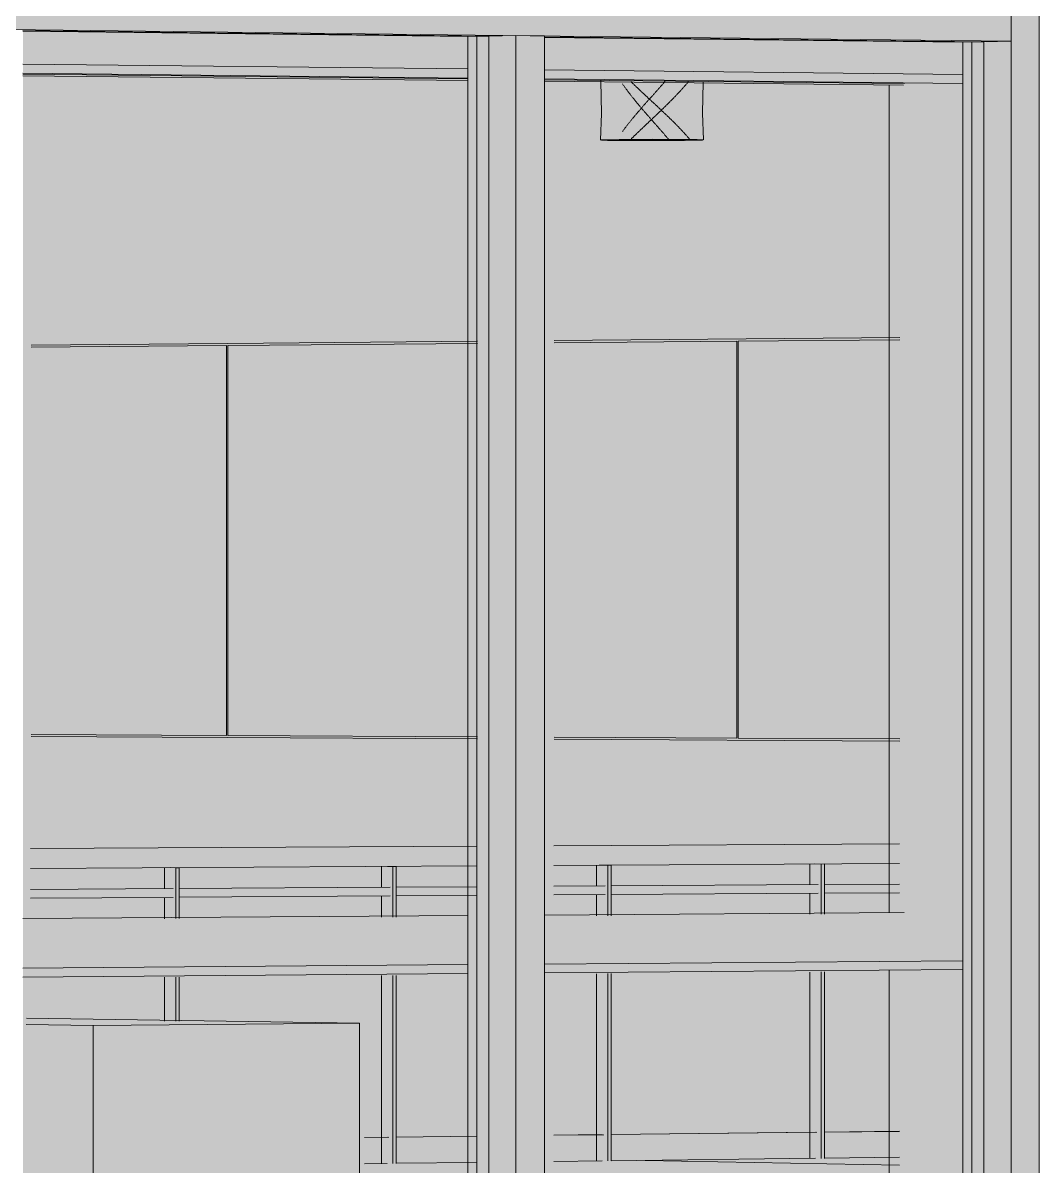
# Model space of a CAD drawing. Header units: inches. Extents: x 31156 to 31160, y -65 to 66.
# Drawn here: x 31157.47387 to 31157.50755, y 65.98101 to 66.01892 of the extents above; entities that cross this region are included whole.
import ezdxf

# ---------------------------------------------------------------- set-up
doc = ezdxf.new("R2010")
doc.units = ezdxf.units.IN
doc.header["$MEASUREMENT"] = 0
doc.linetypes.add('Dash 1_16_', pattern=[0.125, 0.0625, -0.0625])
for name, color, linetype, lineweight in [('A-FLOR', 192, 'Continuous', 13), ('A-FLOR-CLRS', 90, 'Dash 1_16_', 9), ('A-FLOR-HRAL', 11, 'Continuous', 9), ('A-GLAZ-CURT', 52, 'Continuous', 9), ('A-GLAZ-CWMG', 51, 'Continuous', 9), ('A-WALL-PATT', 111, 'Continuous', 13), ('L-SITE-WALL', 31, 'Continuous', 13), ('Q-CASE', 31, 'Continuous', 9), ('Q-SPCQ', 91, 'Continuous', 9), ('S-BEAM', 12, 'Continuous', 9)]:
    doc.layers.add(name, color=color, linetype=linetype, lineweight=lineweight)

# ---------------------------------------------------------------- blocks, each defined once
blk = doc.blocks.new('FP_29-Looking North West')
at = {"layer": 'Q-SPCQ'}
for p, q in [((-3322.760166, 66.016974), (-3322.760147, 66.016955)), ((-3322.760147, 66.016955), (-3322.760128, 66.016936)), ((-3322.760128, 66.016936), (-3322.760109, 66.016918)), ((-3322.760109, 66.016918), (-3322.76009, 66.016899)), ((-3322.76009, 66.016899), (-3322.76007, 66.016881)), ((-3322.76007, 66.016881), (-3322.760051, 66.016862)), ((-3322.760051, 66.016862), (-3322.760032, 66.016843)), ((-3322.760032, 66.016843), (-3322.760012, 66.016825)), ((-3322.760012, 66.016825), (-3322.759993, 66.016806)), ((-3322.759993, 66.016806), (-3322.759973, 66.016788)), ((-3322.759973, 66.016788), (-3322.759953, 66.016769)), ((-3322.759953, 66.016769), (-3322.759934, 66.01675)), ((-3322.759934, 66.01675), (-3322.759914, 66.016732)), ((-3322.759914, 66.016732), (-3322.759894, 66.016713)), ((-3322.759894, 66.016713), (-3322.759874, 66.016694)), ((-3322.759874, 66.016694), (-3322.759855, 66.016676)), ((-3322.759855, 66.016676), (-3322.759835, 66.016657)), ((-3322.759835, 66.016657), (-3322.759815, 66.016638)), ((-3322.759815, 66.016638), (-3322.759795, 66.01662)), ((-3322.759795, 66.01662), (-3322.759775, 66.016601)), ((-3322.759775, 66.016601), (-3322.759755, 66.016582)), ((-3322.75858, 66.016599), (-3322.758598, 66.01658)), ((-3322.758563, 66.016617), (-3322.75858, 66.016599)), ((-3322.758545, 66.016636), (-3322.758563, 66.016617)), ((-3322.758528, 66.016655), (-3322.758545, 66.016636)), ((-3322.75851, 66.016674), (-3322.758528, 66.016655)), ((-3322.758493, 66.016693), (-3322.75851, 66.016674)), ((-3322.758476, 66.016712), (-3322.758493, 66.016693)), ((-3322.758459, 66.01673), (-3322.758476, 66.016712)), ((-3322.758442, 66.016749), (-3322.758459, 66.01673)), ((-3322.758425, 66.016768), (-3322.758442, 66.016749)), ((-3322.758408, 66.016787), (-3322.758425, 66.016768)), ((-3322.758391, 66.016806), (-3322.758408, 66.016787)), ((-3322.758375, 66.016824), (-3322.758391, 66.016806)), ((-3322.758358, 66.016843), (-3322.758375, 66.016824)), ((-3322.758342, 66.016862), (-3322.758358, 66.016843)), ((-3322.758325, 66.016881), (-3322.758342, 66.016862)), ((-3322.758309, 66.0169), (-3322.758325, 66.016881)), ((-3322.758293, 66.016918), (-3322.758309, 66.0169)), ((-3322.758277, 66.016937), (-3322.758293, 66.016918)), ((-3322.759755, 66.016582), (-3322.759735, 66.016564)), ((-3322.759735, 66.016564), (-3322.759715, 66.016545)), ((-3322.759715, 66.016545), (-3322.759695, 66.016526)), ((-3322.759695, 66.016526), (-3322.759675, 66.016508)), ((-3322.759675, 66.016508), (-3322.759655, 66.016489)), ((-3322.759655, 66.016489), (-3322.759635, 66.01647)), ((-3322.759635, 66.01647), (-3322.759615, 66.016452)), ((-3322.759615, 66.016452), (-3322.759595, 66.016433)), ((-3322.759595, 66.016433), (-3322.759574, 66.016414)), ((-3322.759574, 66.016414), (-3322.759554, 66.016395)), ((-3322.759554, 66.016395), (-3322.759534, 66.016377)), ((-3322.759534, 66.016377), (-3322.759514, 66.016358)), ((-3322.759514, 66.016358), (-3322.759494, 66.016339)), ((-3322.759494, 66.016339), (-3322.759474, 66.016321)), ((-3322.759474, 66.016321), (-3322.759454, 66.016302)), ((-3322.759454, 66.016302), (-3322.759433, 66.016283)), ((-3322.759433, 66.016283), (-3322.759413, 66.016264)), ((-3322.759413, 66.016264), (-3322.759393, 66.016246)), ((-3322.759393, 66.016246), (-3322.759373, 66.016227)), ((-3322.759373, 66.016227), (-3322.759353, 66.016208)), ((-3322.75895, 66.016221), (-3322.758969, 66.016202)), ((-3322.758931, 66.01624), (-3322.75895, 66.016221)), ((-3322.758912, 66.016259), (-3322.758931, 66.01624)), ((-3322.758893, 66.016278), (-3322.758912, 66.016259)), ((-3322.758874, 66.016297), (-3322.758893, 66.016278)), ((-3322.758855, 66.016315), (-3322.758874, 66.016297)), ((-3322.758836, 66.016334), (-3322.758855, 66.016315)), ((-3322.758817, 66.016353), (-3322.758836, 66.016334)), ((-3322.758799, 66.016372), (-3322.758817, 66.016353)), ((-3322.75878, 66.016391), (-3322.758799, 66.016372)), ((-3322.758761, 66.01641), (-3322.75878, 66.016391)), ((-3322.758743, 66.016429), (-3322.758761, 66.01641)), ((-3322.758725, 66.016448), (-3322.758743, 66.016429)), ((-3322.758706, 66.016467), (-3322.758725, 66.016448)), ((-3322.758688, 66.016485), (-3322.758706, 66.016467)), ((-3322.75867, 66.016504), (-3322.758688, 66.016485)), ((-3322.758652, 66.016523), (-3322.75867, 66.016504)), ((-3322.758634, 66.016542), (-3322.758652, 66.016523)), ((-3322.758616, 66.016561), (-3322.758634, 66.016542)), ((-3322.758598, 66.01658), (-3322.758616, 66.016561)), ((-3322.759342, 66.015842), (-3322.759362, 66.015823)), ((-3322.759353, 66.016208), (-3322.759333, 66.01619)), ((-3322.759322, 66.015861), (-3322.759342, 66.015842)), ((-3322.759333, 66.01619), (-3322.759313, 66.016171)), ((-3322.759302, 66.01588), (-3322.759322, 66.015861)), ((-3322.759313, 66.016171), (-3322.759293, 66.016152)), ((-3322.759282, 66.015899), (-3322.759302, 66.01588)), ((-3322.759293, 66.016152), (-3322.759273, 66.016133)), ((-3322.759262, 66.015918), (-3322.759282, 66.015899)), ((-3322.759273, 66.016133), (-3322.759253, 66.016115)), ((-3322.759242, 66.015937), (-3322.759262, 66.015918)), ((-3322.759253, 66.016115), (-3322.759233, 66.016096)), ((-3322.759223, 66.015956), (-3322.759242, 66.015937)), ((-3322.759233, 66.016096), (-3322.759213, 66.016077)), ((-3322.759203, 66.015975), (-3322.759223, 66.015956)), ((-3322.759213, 66.016077), (-3322.759193, 66.016058)), ((-3322.759183, 66.015994), (-3322.759203, 66.015975)), ((-3322.759193, 66.016058), (-3322.759173, 66.01604)), ((-3322.759163, 66.016013), (-3322.759183, 66.015994)), ((-3322.759173, 66.01604), (-3322.759153, 66.016021)), ((-3322.759144, 66.016032), (-3322.759163, 66.016013)), ((-3322.759153, 66.016021), (-3322.759133, 66.016002)), ((-3322.759124, 66.016051), (-3322.759144, 66.016032)), ((-3322.759133, 66.016002), (-3322.759113, 66.015983)), ((-3322.759105, 66.01607), (-3322.759124, 66.016051)), ((-3322.759113, 66.015983), (-3322.759093, 66.015964)), ((-3322.759085, 66.016088), (-3322.759105, 66.01607)), ((-3322.759093, 66.015964), (-3322.759073, 66.015946)), ((-3322.759066, 66.016107), (-3322.759085, 66.016088)), ((-3322.759073, 66.015946), (-3322.759054, 66.015927)), ((-3322.759046, 66.016126), (-3322.759066, 66.016107)), ((-3322.759054, 66.015927), (-3322.759034, 66.015908)), ((-3322.759027, 66.016145), (-3322.759046, 66.016126)), ((-3322.759034, 66.015908), (-3322.759014, 66.015889)), ((-3322.759008, 66.016164), (-3322.759027, 66.016145)), ((-3322.759014, 66.015889), (-3322.758995, 66.015871)), ((-3322.758988, 66.016183), (-3322.759008, 66.016164)), ((-3322.758995, 66.015871), (-3322.758975, 66.015852)), ((-3322.758969, 66.016202), (-3322.758988, 66.016183)), ((-3322.758975, 66.015852), (-3322.758956, 66.015833)), ((-3322.759742, 66.015463), (-3322.759762, 66.015444)), ((-3322.759722, 66.015482), (-3322.759742, 66.015463)), ((-3322.759702, 66.015501), (-3322.759722, 66.015482)), ((-3322.759682, 66.01552), (-3322.759702, 66.015501)), ((-3322.759662, 66.015539), (-3322.759682, 66.01552)), ((-3322.759642, 66.015558), (-3322.759662, 66.015539)), ((-3322.759622, 66.015577), (-3322.759642, 66.015558)), ((-3322.759602, 66.015596), (-3322.759622, 66.015577)), ((-3322.759582, 66.015614), (-3322.759602, 66.015596)), ((-3322.759562, 66.015633), (-3322.759582, 66.015614)), ((-3322.759542, 66.015652), (-3322.759562, 66.015633)), ((-3322.759522, 66.015671), (-3322.759542, 66.015652)), ((-3322.759502, 66.01569), (-3322.759522, 66.015671)), ((-3322.759482, 66.015709), (-3322.759502, 66.01569)), ((-3322.759462, 66.015728), (-3322.759482, 66.015709)), ((-3322.759442, 66.015747), (-3322.759462, 66.015728)), ((-3322.759422, 66.015766), (-3322.759442, 66.015747)), ((-3322.759402, 66.015785), (-3322.759422, 66.015766)), ((-3322.759382, 66.015804), (-3322.759402, 66.015785)), ((-3322.759362, 66.015823), (-3322.759382, 66.015804)), ((-3322.758956, 66.015833), (-3322.758936, 66.015814)), ((-3322.758936, 66.015814), (-3322.758917, 66.015796)), ((-3322.758917, 66.015796), (-3322.758897, 66.015777)), ((-3322.758897, 66.015777), (-3322.758878, 66.015758)), ((-3322.758878, 66.015758), (-3322.758859, 66.015739)), ((-3322.758859, 66.015739), (-3322.75884, 66.01572)), ((-3322.75884, 66.01572), (-3322.75882, 66.015702)), ((-3322.75882, 66.015702), (-3322.758801, 66.015683)), ((-3322.758801, 66.015683), (-3322.758782, 66.015664)), ((-3322.758782, 66.015664), (-3322.758763, 66.015645)), ((-3322.758763, 66.015645), (-3322.758744, 66.015626)), ((-3322.758744, 66.015626), (-3322.758726, 66.015608)), ((-3322.758726, 66.015608), (-3322.758707, 66.015589)), ((-3322.758707, 66.015589), (-3322.758688, 66.01557)), ((-3322.758688, 66.01557), (-3322.758669, 66.015551)), ((-3322.758669, 66.015551), (-3322.758651, 66.015532)), ((-3322.758651, 66.015532), (-3322.758632, 66.015514)), ((-3322.758632, 66.015514), (-3322.758614, 66.015495)), ((-3322.758614, 66.015495), (-3322.758596, 66.015476)), ((-3322.758596, 66.015476), (-3322.758577, 66.015457)), ((-3322.760138, 66.015082), (-3322.760157, 66.015063)), ((-3322.760118, 66.015101), (-3322.760138, 66.015082)), ((-3322.760099, 66.01512), (-3322.760118, 66.015101)), ((-3322.760079, 66.015139), (-3322.760099, 66.01512)), ((-3322.76006, 66.015158), (-3322.760079, 66.015139)), ((-3322.76004, 66.015177), (-3322.76006, 66.015158)), ((-3322.76002, 66.015196), (-3322.76004, 66.015177)), ((-3322.760001, 66.015215), (-3322.76002, 66.015196)), ((-3322.759981, 66.015235), (-3322.760001, 66.015215)), ((-3322.759961, 66.015254), (-3322.759981, 66.015235)), ((-3322.759941, 66.015273), (-3322.759961, 66.015254)), ((-3322.759922, 66.015292), (-3322.759941, 66.015273)), ((-3322.759902, 66.015311), (-3322.759922, 66.015292)), ((-3322.759882, 66.01533), (-3322.759902, 66.015311)), ((-3322.759862, 66.015349), (-3322.759882, 66.01533)), ((-3322.759842, 66.015368), (-3322.759862, 66.015349)), ((-3322.759822, 66.015387), (-3322.759842, 66.015368)), ((-3322.759802, 66.015406), (-3322.759822, 66.015387)), ((-3322.759782, 66.015425), (-3322.759802, 66.015406)), ((-3322.759762, 66.015444), (-3322.759782, 66.015425)), ((-3322.758577, 66.015457), (-3322.758559, 66.015438)), ((-3322.758559, 66.015438), (-3322.758541, 66.015419)), ((-3322.758541, 66.015419), (-3322.758523, 66.015401)), ((-3322.758523, 66.015401), (-3322.758505, 66.015382)), ((-3322.758505, 66.015382), (-3322.758488, 66.015363)), ((-3322.758488, 66.015363), (-3322.75847, 66.015344)), ((-3322.75847, 66.015344), (-3322.758452, 66.015325)), ((-3322.758452, 66.015325), (-3322.758435, 66.015306)), ((-3322.758435, 66.015306), (-3322.758417, 66.015288)), ((-3322.758417, 66.015288), (-3322.7584, 66.015269)), ((-3322.7584, 66.015269), (-3322.758383, 66.01525)), ((-3322.758383, 66.01525), (-3322.758366, 66.015231)), ((-3322.758366, 66.015231), (-3322.758349, 66.015212)), ((-3322.758349, 66.015212), (-3322.758332, 66.015194)), ((-3322.758332, 66.015194), (-3322.758315, 66.015175)), ((-3322.758315, 66.015175), (-3322.758298, 66.015156)), ((-3322.758298, 66.015156), (-3322.758282, 66.015137)), ((-3322.758282, 66.015137), (-3322.758265, 66.015118))]:
    blk.add_line(p, q, dxfattribs=at)
blk.add_polyline3d([(-3322.761157, 66.016992, 0), (-3322.761131, 66.015913, 0), (-3322.761168, 66.015032, 0)], dxfattribs=at)
blk = doc.blocks.new('FP_30-Looking North West')
at = {"layer": 'Q-SPCQ'}
for p, q in [((-3322.758262, 66.016956), (-3322.758277, 66.016937)), ((-3322.758265, 66.015118), (-3322.758253, 66.015104)), ((-3322.758253, 66.015104), (-3322.75824, 66.01509)), ((-3322.75824, 66.01509), (-3322.758228, 66.015075)), ((-3322.758228, 66.015075), (-3322.758216, 66.015061))]:
    blk.add_line(p, q, dxfattribs=at)
blk.add_polyline3d([(-3322.757762, 66.016955, 0), (-3322.757787, 66.015917, 0), (-3322.75775, 66.015035, 0)], dxfattribs=at)
blk = doc.blocks.new('FP_31-Looking North West')
at = {"layer": 'Q-SPCQ'}
for p, q in [((-3322.760465, 66.015023), (-3322.760476, 66.015009)), ((-3322.760455, 66.015038), (-3322.760465, 66.015023))]:
    blk.add_line(p, q, dxfattribs=at)
blk = doc.blocks.new('FP_32-Looking North West')
at = {"layer": 'Q-SPCQ'}
for p, q in [((-3322.76044, 66.016892), (-3322.760427, 66.016873)), ((-3322.760427, 66.016873), (-3322.760414, 66.016854)), ((-3322.760414, 66.016854), (-3322.7604, 66.016835)), ((-3322.7604, 66.016835), (-3322.760387, 66.016816)), ((-3322.760387, 66.016816), (-3322.760373, 66.016797)), ((-3322.760373, 66.016797), (-3322.76036, 66.016778)), ((-3322.76036, 66.016778), (-3322.760346, 66.016759)), ((-3322.760346, 66.016759), (-3322.760332, 66.01674)), ((-3322.760332, 66.01674), (-3322.760318, 66.016721)), ((-3322.760318, 66.016721), (-3322.760304, 66.016702)), ((-3322.760304, 66.016702), (-3322.76029, 66.016683)), ((-3322.76029, 66.016683), (-3322.760276, 66.016664)), ((-3322.760276, 66.016664), (-3322.760261, 66.016646)), ((-3322.760261, 66.016646), (-3322.760247, 66.016627)), ((-3322.760247, 66.016627), (-3322.760233, 66.016608)), ((-3322.760233, 66.016608), (-3322.760218, 66.016589)), ((-3322.759361, 66.016599), (-3322.759378, 66.016581)), ((-3322.759344, 66.016618), (-3322.759361, 66.016599)), ((-3322.759328, 66.016637), (-3322.759344, 66.016618)), ((-3322.759311, 66.016655), (-3322.759328, 66.016637)), ((-3322.759294, 66.016674), (-3322.759311, 66.016655)), ((-3322.759277, 66.016693), (-3322.759294, 66.016674)), ((-3322.759261, 66.016712), (-3322.759277, 66.016693)), ((-3322.759244, 66.01673), (-3322.759261, 66.016712)), ((-3322.759227, 66.016749), (-3322.759244, 66.01673)), ((-3322.75921, 66.016768), (-3322.759227, 66.016749)), ((-3322.759194, 66.016787), (-3322.75921, 66.016768)), ((-3322.759177, 66.016806), (-3322.759194, 66.016787)), ((-3322.75916, 66.016824), (-3322.759177, 66.016806)), ((-3322.759144, 66.016843), (-3322.75916, 66.016824)), ((-3322.759127, 66.016862), (-3322.759144, 66.016843)), ((-3322.75911, 66.016881), (-3322.759127, 66.016862)), ((-3322.759094, 66.016899), (-3322.75911, 66.016881)), ((-3322.759077, 66.016918), (-3322.759094, 66.016899)), ((-3322.759061, 66.016937), (-3322.759077, 66.016918)), ((-3322.759044, 66.016956), (-3322.759061, 66.016937)), ((-3322.759028, 66.016974), (-3322.759044, 66.016956)), ((-3322.760218, 66.016589), (-3322.760204, 66.01657)), ((-3322.760204, 66.01657), (-3322.760189, 66.016551)), ((-3322.760189, 66.016551), (-3322.760174, 66.016532)), ((-3322.760174, 66.016532), (-3322.76016, 66.016513)), ((-3322.76016, 66.016513), (-3322.760145, 66.016494)), ((-3322.760145, 66.016494), (-3322.76013, 66.016475)), ((-3322.76013, 66.016475), (-3322.760115, 66.016456)), ((-3322.760115, 66.016456), (-3322.7601, 66.016437)), ((-3322.7601, 66.016437), (-3322.760085, 66.016418)), ((-3322.760085, 66.016418), (-3322.76007, 66.0164)), ((-3322.76007, 66.0164), (-3322.760055, 66.016381)), ((-3322.760055, 66.016381), (-3322.760039, 66.016362)), ((-3322.760039, 66.016362), (-3322.760024, 66.016343)), ((-3322.760024, 66.016343), (-3322.760009, 66.016324)), ((-3322.760009, 66.016324), (-3322.759993, 66.016305)), ((-3322.759993, 66.016305), (-3322.759978, 66.016286)), ((-3322.759978, 66.016286), (-3322.759962, 66.016267)), ((-3322.759962, 66.016267), (-3322.759947, 66.016248)), ((-3322.759947, 66.016248), (-3322.759931, 66.016229)), ((-3322.759931, 66.016229), (-3322.759915, 66.016211)), ((-3322.759695, 66.016225), (-3322.759711, 66.016206)), ((-3322.759678, 66.016244), (-3322.759695, 66.016225)), ((-3322.759662, 66.016262), (-3322.759678, 66.016244)), ((-3322.759645, 66.016281), (-3322.759662, 66.016262)), ((-3322.759629, 66.0163), (-3322.759645, 66.016281)), ((-3322.759612, 66.016318), (-3322.759629, 66.0163)), ((-3322.759596, 66.016337), (-3322.759612, 66.016318)), ((-3322.759579, 66.016356), (-3322.759596, 66.016337)), ((-3322.759562, 66.016374), (-3322.759579, 66.016356)), ((-3322.759545, 66.016393), (-3322.759562, 66.016374)), ((-3322.759529, 66.016412), (-3322.759545, 66.016393)), ((-3322.759512, 66.016431), (-3322.759529, 66.016412)), ((-3322.759495, 66.016449), (-3322.759512, 66.016431)), ((-3322.759479, 66.016468), (-3322.759495, 66.016449)), ((-3322.759462, 66.016487), (-3322.759479, 66.016468)), ((-3322.759445, 66.016506), (-3322.759462, 66.016487)), ((-3322.759428, 66.016524), (-3322.759445, 66.016506)), ((-3322.759412, 66.016543), (-3322.759428, 66.016524)), ((-3322.759395, 66.016562), (-3322.759412, 66.016543)), ((-3322.759378, 66.016581), (-3322.759395, 66.016562)), ((-3322.760018, 66.015851), (-3322.760033, 66.015833)), ((-3322.760002, 66.01587), (-3322.760018, 66.015851)), ((-3322.759986, 66.015889), (-3322.760002, 66.01587)), ((-3322.75997, 66.015907), (-3322.759986, 66.015889)), ((-3322.759955, 66.015926), (-3322.75997, 66.015907)), ((-3322.759939, 66.015945), (-3322.759955, 66.015926)), ((-3322.759923, 66.015963), (-3322.759939, 66.015945)), ((-3322.759907, 66.015982), (-3322.759923, 66.015963)), ((-3322.759915, 66.016211), (-3322.7599, 66.016192)), ((-3322.759891, 66.016001), (-3322.759907, 66.015982)), ((-3322.7599, 66.016192), (-3322.759884, 66.016173)), ((-3322.759875, 66.016019), (-3322.759891, 66.016001)), ((-3322.759884, 66.016173), (-3322.759868, 66.016154)), ((-3322.759858, 66.016038), (-3322.759875, 66.016019)), ((-3322.759868, 66.016154), (-3322.759852, 66.016135)), ((-3322.759842, 66.016057), (-3322.759858, 66.016038)), ((-3322.759852, 66.016135), (-3322.759836, 66.016116)), ((-3322.759826, 66.016075), (-3322.759842, 66.016057)), ((-3322.759836, 66.016116), (-3322.75982, 66.016097)), ((-3322.75981, 66.016094), (-3322.759826, 66.016075)), ((-3322.75982, 66.016097), (-3322.759804, 66.016078)), ((-3322.759793, 66.016113), (-3322.75981, 66.016094)), ((-3322.759804, 66.016078), (-3322.759788, 66.01606)), ((-3322.759777, 66.016131), (-3322.759793, 66.016113)), ((-3322.759788, 66.01606), (-3322.759772, 66.016041)), ((-3322.759761, 66.01615), (-3322.759777, 66.016131)), ((-3322.759772, 66.016041), (-3322.759756, 66.016022)), ((-3322.759744, 66.016169), (-3322.759761, 66.01615)), ((-3322.759756, 66.016022), (-3322.75974, 66.016003)), ((-3322.759728, 66.016187), (-3322.759744, 66.016169)), ((-3322.75974, 66.016003), (-3322.759724, 66.015984)), ((-3322.759711, 66.016206), (-3322.759728, 66.016187)), ((-3322.759724, 66.015984), (-3322.759708, 66.015965)), ((-3322.759708, 66.015965), (-3322.759691, 66.015946)), ((-3322.759691, 66.015946), (-3322.759675, 66.015928)), ((-3322.759675, 66.015928), (-3322.759659, 66.015909)), ((-3322.759659, 66.015909), (-3322.759643, 66.01589)), ((-3322.759643, 66.01589), (-3322.759626, 66.015871)), ((-3322.759626, 66.015871), (-3322.75961, 66.015852)), ((-3322.75961, 66.015852), (-3322.759593, 66.015833)), ((-3322.760333, 66.01546), (-3322.760347, 66.015441)), ((-3322.760319, 66.015479), (-3322.760333, 66.01546)), ((-3322.760304, 66.015497), (-3322.760319, 66.015479)), ((-3322.76029, 66.015516), (-3322.760304, 66.015497)), ((-3322.760275, 66.015534), (-3322.76029, 66.015516)), ((-3322.760261, 66.015553), (-3322.760275, 66.015534)), ((-3322.760246, 66.015572), (-3322.760261, 66.015553)), ((-3322.760231, 66.01559), (-3322.760246, 66.015572)), ((-3322.760217, 66.015609), (-3322.760231, 66.01559)), ((-3322.760202, 66.015628), (-3322.760217, 66.015609)), ((-3322.760187, 66.015646), (-3322.760202, 66.015628)), ((-3322.760172, 66.015665), (-3322.760187, 66.015646)), ((-3322.760157, 66.015683), (-3322.760172, 66.015665)), ((-3322.760141, 66.015702), (-3322.760157, 66.015683)), ((-3322.760126, 66.015721), (-3322.760141, 66.015702)), ((-3322.760111, 66.015739), (-3322.760126, 66.015721)), ((-3322.760095, 66.015758), (-3322.760111, 66.015739)), ((-3322.76008, 66.015777), (-3322.760095, 66.015758)), ((-3322.760065, 66.015795), (-3322.76008, 66.015777)), ((-3322.760049, 66.015814), (-3322.760065, 66.015795)), ((-3322.760033, 66.015833), (-3322.760049, 66.015814)), ((-3322.759593, 66.015833), (-3322.759577, 66.015814)), ((-3322.759577, 66.015814), (-3322.759561, 66.015796)), ((-3322.759561, 66.015796), (-3322.759544, 66.015777)), ((-3322.759544, 66.015777), (-3322.759528, 66.015758)), ((-3322.759528, 66.015758), (-3322.759511, 66.015739)), ((-3322.759511, 66.015739), (-3322.759495, 66.01572)), ((-3322.759495, 66.01572), (-3322.759478, 66.015701)), ((-3322.759478, 66.015701), (-3322.759462, 66.015683)), ((-3322.759462, 66.015683), (-3322.759445, 66.015664)), ((-3322.759445, 66.015664), (-3322.759429, 66.015645)), ((-3322.759429, 66.015645), (-3322.759412, 66.015626)), ((-3322.759412, 66.015626), (-3322.759395, 66.015607)), ((-3322.759395, 66.015607), (-3322.759379, 66.015589)), ((-3322.759379, 66.015589), (-3322.759362, 66.01557)), ((-3322.759362, 66.01557), (-3322.759346, 66.015551)), ((-3322.759346, 66.015551), (-3322.759329, 66.015532)), ((-3322.759329, 66.015532), (-3322.759313, 66.015513)), ((-3322.759313, 66.015513), (-3322.759296, 66.015495)), ((-3322.759296, 66.015495), (-3322.759279, 66.015476)), ((-3322.759279, 66.015476), (-3322.759263, 66.015457)), ((-3322.760431, 66.01533), (-3322.760444, 66.015311)), ((-3322.760417, 66.015348), (-3322.760431, 66.01533)), ((-3322.760403, 66.015367), (-3322.760417, 66.015348)), ((-3322.760389, 66.015386), (-3322.760403, 66.015367)), ((-3322.760375, 66.015404), (-3322.760389, 66.015386)), ((-3322.760361, 66.015423), (-3322.760375, 66.015404)), ((-3322.760347, 66.015441), (-3322.760361, 66.015423)), ((-3322.759263, 66.015457), (-3322.759246, 66.015438)), ((-3322.759246, 66.015438), (-3322.75923, 66.015419)), ((-3322.75923, 66.015419), (-3322.759213, 66.015401)), ((-3322.759213, 66.015401), (-3322.759197, 66.015382)), ((-3322.759197, 66.015382), (-3322.75918, 66.015363)), ((-3322.75918, 66.015363), (-3322.759163, 66.015344)), ((-3322.759163, 66.015344), (-3322.759147, 66.015326)), ((-3322.759147, 66.015326), (-3322.75913, 66.015307)), ((-3322.75913, 66.015307), (-3322.759114, 66.015288)), ((-3322.759114, 66.015288), (-3322.759097, 66.015269)), ((-3322.759097, 66.015269), (-3322.759081, 66.015251)), ((-3322.759081, 66.015251), (-3322.759064, 66.015232)), ((-3322.759064, 66.015232), (-3322.759048, 66.015213)), ((-3322.759048, 66.015213), (-3322.759032, 66.015194)), ((-3322.759032, 66.015194), (-3322.759015, 66.015176)), ((-3322.759015, 66.015176), (-3322.758999, 66.015157)), ((-3322.758999, 66.015157), (-3322.758983, 66.015138)), ((-3322.758983, 66.015138), (-3322.758966, 66.015119)), ((-3322.758966, 66.015119), (-3322.75895, 66.015101)), ((-3322.75895, 66.015101), (-3322.758934, 66.015082)), ((-3322.758934, 66.015082), (-3322.758917, 66.015063)), ((-3322.758917, 66.015063), (-3322.758901, 66.015044)), ((-3322.758901, 66.015044), (-3322.758885, 66.015026)), ((-3322.758885, 66.015026), (-3322.758869, 66.015007))]:
    blk.add_line(p, q, dxfattribs=at)
blk = doc.blocks.new('FP_44-Looking North West')
at = {"layer": 'A-WALL-PATT', "lineweight": 9}
for p, q in [((-3322.773526, 66.008286), (-3322.78004, 66.008228)), ((-3322.765245, 66.008358), (-3322.773526, 66.008286)), ((-3322.765245, 66.00829), (-3322.773526, 66.008218)), ((-3322.751246, 66.008481), (-3322.7627, 66.008381)), ((-3322.756647, 66.008365), (-3322.7627, 66.008313)), ((-3322.756647, 66.008365), (-3322.756647, 65.9952)), ((-3322.751246, 66.008412), (-3322.756602, 66.008366)), ((-3322.756602, 66.008366), (-3322.756602, 65.9952)), ((-3322.773569, 66.008218), (-3322.78004, 66.008162)), ((-3322.773569, 65.995285), (-3322.773569, 66.008218)), ((-3322.773526, 66.008218), (-3322.773526, 65.995285)), ((-3322.773569, 65.995285), (-3322.78004, 65.995317)), ((-3322.773526, 65.995217), (-3322.78004, 65.99525)), ((-3322.765245, 65.995243), (-3322.773526, 65.995285)), ((-3322.765245, 65.995175), (-3322.773526, 65.995217)), ((-3322.756647, 65.9952), (-3322.7627, 65.99523)), ((-3322.751246, 65.995104), (-3322.7627, 65.995162)), ((-3322.751246, 65.995173), (-3322.756602, 65.9952))]:
    blk.add_line(p, q, dxfattribs=at)

msp = doc.modelspace()

# ---------------------------------------------------------------- hatches: boundary and pattern name
at = {"layer": 'A-FLOR-HRAL', "lineweight": 5}
h = msp.add_hatch(color=256, dxfattribs=at)
h.paths.add_polyline_path([(31157.458443, 65.991122), (31157.471569, 65.991203), (31157.471569, 65.991527), (31157.458443, 65.991438), (31157.458443, 65.991207)], flags=0)
h.paths.add_polyline_path([(31157.474123, 65.991208), (31157.488921, 65.991313), (31157.488921, 65.99162), (31157.474123, 65.991518), (31157.474123, 65.991228)], flags=0)
h.paths.add_polyline_path([(31157.491466, 65.991303), (31157.502924, 65.991366), (31157.502895, 65.991694), (31157.491466, 65.991627), (31157.491466, 65.991364)], flags=0)
h = msp.add_hatch(color=256, dxfattribs=at)
h.paths.add_polyline_path([(31157.458443, 65.990793), (31157.471569, 65.990897), (31157.471569, 65.991194), (31157.458443, 65.991122), (31157.458443, 65.990795)], flags=0)
h.paths.add_polyline_path([(31157.4744, 65.990885), (31157.481756, 65.990935), (31157.483236, 65.990938), (31157.488921, 65.990977), (31157.488921, 65.991289), (31157.474123, 65.991184), (31157.474123, 65.990888)], flags=0)
h.paths.add_polyline_path([(31157.492178, 65.990985), (31157.502924, 65.991075), (31157.502924, 65.991366), (31157.491466, 65.991303), (31157.491466, 65.990987)], flags=0)
h = msp.add_hatch(color=256, dxfattribs=at)
h.paths.add_polyline_path([(31157.478938, 65.985816), (31157.478938, 65.987278), (31157.478856, 65.987277), (31157.478856, 65.985817)], flags=0)
h.paths.add_polyline_path([(31157.478565, 65.989214), (31157.478938, 65.989217), (31157.478938, 65.989923), (31157.478565, 65.98992), (31157.478565, 65.989387)], flags=0)
h.paths.add_polyline_path([(31157.478845, 65.990214), (31157.478938, 65.990215), (31157.478938, 65.990905), (31157.478565, 65.990904), (31157.478565, 65.990216), (31157.478658, 65.990216)], flags=0)
h = msp.add_hatch(color=256, dxfattribs=at)
h.paths.add_polyline_path([(31157.479051, 65.985814), (31157.479051, 65.987279), (31157.478938, 65.987278), (31157.478938, 65.985816)], flags=0)
h.paths.add_polyline_path([(31157.478938, 65.989217), (31157.479051, 65.989217), (31157.479051, 65.990906), (31157.478938, 65.990905), (31157.478938, 65.990106)], flags=0)
h = msp.add_hatch(color=256, dxfattribs=at)
h.paths.add_polyline_path([(31157.485944, 65.9811), (31157.486131, 65.981102), (31157.486131, 65.987335), (31157.486048, 65.987335), (31157.486048, 65.981972), (31157.485757, 65.981969), (31157.485757, 65.981104)], flags=0)
h.paths.add_polyline_path([(31157.485757, 65.989263), (31157.486131, 65.989265), (31157.486131, 65.989968), (31157.485757, 65.989966), (31157.485757, 65.989387)], flags=0)
h.paths.add_polyline_path([(31157.486038, 65.990258), (31157.486131, 65.990259), (31157.486131, 65.990946), (31157.485757, 65.990943), (31157.485757, 65.99026), (31157.485851, 65.99026)], flags=0)
h = msp.add_hatch(color=256, dxfattribs=at)
h.paths.add_polyline_path([(31157.486131, 65.981102), (31157.486243, 65.981104), (31157.486243, 65.987336), (31157.486131, 65.987335), (31157.486131, 65.981498)], flags=0)
h.paths.add_polyline_path([(31157.486131, 65.989265), (31157.486243, 65.989266), (31157.486243, 65.990947), (31157.486131, 65.990946), (31157.486131, 65.990106)], flags=0)
h = msp.add_hatch(color=256, dxfattribs=at)
h.paths.add_polyline_path([(31157.493072, 65.981185), (31157.493259, 65.981187), (31157.493259, 65.987392), (31157.493176, 65.987392), (31157.493176, 65.982053), (31157.492884, 65.98205), (31157.492884, 65.981189)], flags=0)
h.paths.add_polyline_path([(31157.492884, 65.989311), (31157.493259, 65.989314), (31157.493259, 65.990013), (31157.492884, 65.990011), (31157.492884, 65.989387)], flags=0)
h.paths.add_polyline_path([(31157.493166, 65.990302), (31157.493259, 65.990303), (31157.493259, 65.990987), (31157.492884, 65.990985), (31157.492884, 65.990303), (31157.492978, 65.990304)], flags=0)
h = msp.add_hatch(color=256, dxfattribs=at)
h.paths.add_polyline_path([(31157.493259, 65.981187), (31157.49337, 65.981189), (31157.49337, 65.987393), (31157.493259, 65.987392), (31157.493259, 65.981497)], flags=0)
h.paths.add_polyline_path([(31157.493259, 65.989314), (31157.49337, 65.989314), (31157.49337, 65.990988), (31157.493259, 65.990987), (31157.493259, 65.990105)], flags=0)
h = msp.add_hatch(color=256, dxfattribs=at)
h.paths.add_polyline_path([(31157.500136, 65.981269), (31157.500324, 65.981272), (31157.500324, 65.987449), (31157.500239, 65.987448), (31157.500239, 65.982134), (31157.499948, 65.98213), (31157.499948, 65.981273)], flags=0)
h.paths.add_polyline_path([(31157.499948, 65.989359), (31157.500324, 65.989386), (31157.500324, 65.990058), (31157.499948, 65.990056), (31157.499948, 65.989386)], flags=0)
h.paths.add_polyline_path([(31157.50023, 65.990346), (31157.500324, 65.990346), (31157.500324, 65.991027), (31157.499948, 65.991027), (31157.499948, 65.990347), (31157.500042, 65.990347)], flags=0)
h = msp.add_hatch(color=256, dxfattribs=at)
h.paths.add_polyline_path([(31157.500324, 65.981272), (31157.500434, 65.981273), (31157.500434, 65.98745), (31157.500324, 65.987449), (31157.500324, 65.981497)], flags=0)
h.paths.add_polyline_path([(31157.500324, 65.989361), (31157.500434, 65.989362), (31157.500434, 65.991028), (31157.500324, 65.991027), (31157.500324, 65.990105)], flags=0)
h = msp.add_hatch(color=256, dxfattribs=at)
h.paths.add_polyline_path([(31157.458443, 65.989793), (31157.471569, 65.989876), (31157.471569, 65.99017), (31157.458443, 65.990089)], flags=0)
h.paths.add_polyline_path([(31157.474123, 65.989892), (31157.488921, 65.989986), (31157.488921, 65.990276), (31157.474123, 65.990185), (31157.474123, 65.990106)], flags=0)
h.paths.add_polyline_path([(31157.491466, 65.990002), (31157.502924, 65.990105), (31157.502924, 65.990362), (31157.491466, 65.990292), (31157.491466, 65.990105)], flags=0)
at = {"layer": 'A-FLOR-HRAL', "lineweight": 5, "transparency": 33554466}
for points in [[(31157.493176, 65.982053), (31157.500239, 65.982134), (31157.500239, 65.987448), (31157.493176, 65.987392), (31157.493176, 65.987094)], [(31157.500239, 65.982134), (31157.500239, 65.987448), (31157.500192, 65.987448), (31157.500192, 65.982134)], [(31157.500239, 65.982134), (31157.502924, 65.982164), (31157.502897, 65.987469), (31157.500239, 65.987448), (31157.500239, 65.987094)], [(31157.478856, 65.985817), (31157.478856, 65.987277), (31157.474123, 65.987239), (31157.474123, 65.985889), (31157.476348, 65.985855)], [(31157.478856, 65.985817), (31157.478856, 65.987277), (31157.478809, 65.987277), (31157.478809, 65.985818)], [(31157.485191, 65.981962), (31157.486048, 65.981972), (31157.486048, 65.987335), (31157.478856, 65.987277), (31157.478856, 65.985817), (31157.485191, 65.985721), (31157.485191, 65.985641)], [(31157.486048, 65.981972), (31157.486048, 65.987335), (31157.486001, 65.987334), (31157.486001, 65.981973)], [(31157.493176, 65.982053), (31157.493176, 65.987392), (31157.493129, 65.987391), (31157.493129, 65.982054)]]:
    msp.add_hatch(color=256, dxfattribs=at).paths.add_polyline_path(points, flags=0)
at = {"layer": 'A-FLOR-HRAL', "lineweight": 5}
for points in [[(31157.499948, 65.98213), (31157.500239, 65.982134), (31157.500239, 65.987448), (31157.499948, 65.987446), (31157.499948, 65.987094)], [(31157.478856, 65.985817), (31157.478856, 65.987277), (31157.478565, 65.987275), (31157.478565, 65.985821)], [(31157.485757, 65.981969), (31157.486048, 65.981972), (31157.486048, 65.987335), (31157.485757, 65.987332), (31157.485757, 65.987094)], [(31157.492884, 65.98205), (31157.493176, 65.982053), (31157.493176, 65.987392), (31157.492884, 65.987389), (31157.492884, 65.987094)]]:
    msp.add_hatch(color=256, dxfattribs=at).paths.add_polyline_path(points, flags=0)
at = {"layer": 'A-FLOR-HRAL', "lineweight": 5, "transparency": 33554466}
h = msp.add_hatch(color=256, dxfattribs=at)
h.paths.add_polyline_path([(31157.486048, 65.981972), (31157.488921, 65.982005), (31157.488921, 65.987358), (31157.486048, 65.987335), (31157.486048, 65.987094)], flags=0)
h.paths.add_polyline_path([(31157.491466, 65.982034), (31157.493176, 65.982053), (31157.493176, 65.987392), (31157.491466, 65.987378), (31157.491466, 65.987094)], flags=0)
at = {"layer": 'A-GLAZ-CURT', "lineweight": 5, "transparency": 33554458}
for points in [[(31157.473866, 65.960193), (31157.489314, 65.960578), (31157.489314, 66.018479), (31157.473866, 66.018659), (31157.473866, 65.960555)], [(31157.491156, 65.960624), (31157.505726, 65.960987), (31157.505726, 66.018287), (31157.491156, 66.018457), (31157.491156, 65.960976)]]:
    msp.add_hatch(color=256, dxfattribs=at).paths.add_polyline_path(points, flags=0)
at = {"layer": 'A-GLAZ-CWMG', "lineweight": 5}
for points in [[(31157.507554, 66.018903), (31157.507554, 66.046801), (31157.506627, 66.046829), (31157.506627, 66.018914)], [(31157.490682, 66.018491), (31157.490682, 66.019724), (31157.473382, 66.019939), (31157.473382, 66.018693), (31157.488025, 66.018522)], [(31157.506627, 66.018304), (31157.506627, 66.019525), (31157.490682, 66.019724), (31157.490682, 66.018491), (31157.505496, 66.018318)], [(31157.506627, 65.960951), (31157.507554, 65.960974), (31157.507554, 66.018903), (31157.506627, 66.018914), (31157.506627, 65.964396)], [(31157.490209, 65.960541), (31157.490209, 65.968688), (31157.490209, 66.018496), (31157.489314, 66.018479), (31157.489314, 65.960578), (31157.489924, 65.960553)], [(31157.490209, 65.960541), (31157.491155, 65.960565), (31157.491155, 66.018485), (31157.490209, 66.018496), (31157.490209, 65.964398)], [(31157.489314, 65.960578), (31157.489314, 66.018479), (31157.488619, 66.018465), (31157.488619, 65.960607)], [(31157.505726, 65.960987), (31157.505726, 66.018287), (31157.505027, 66.018274), (31157.505027, 65.961015), (31157.505498, 65.960996)], [(31157.506627, 65.960951), (31157.506627, 66.018304), (31157.505726, 66.018274), (31157.505726, 65.960987), (31157.506054, 65.960974)]]:
    msp.add_hatch(color=256, dxfattribs=at).paths.add_polyline_path(points, flags=0)
at = {"layer": 'L-SITE-WALL', "lineweight": 5}
h = msp.add_hatch(color=256, dxfattribs=at)
h.paths.add_polyline_path([(31157.502583, 65.960953), (31157.505028, 65.961038), (31157.505028, 65.987529), (31157.502583, 65.987509), (31157.502583, 65.960973)], flags=0)
h.paths.add_polyline_path([(31157.505028, 65.989392), (31157.505028, 66.016907), (31157.503087, 66.016902), (31157.503059, 66.016851), (31157.502583, 66.016856), (31157.502583, 65.989413), (31157.503072, 65.989413)], flags=0)
h.paths.add_polyline_path([(31157.505028, 66.019545), (31157.505028, 66.046752), (31157.502583, 66.046802), (31157.502583, 66.03663), (31157.503564, 66.036661), (31157.503565, 66.035834), (31157.502583, 66.035798), (31157.502583, 66.019576)], flags=0)
at = {"layer": 'Q-CASE', "lineweight": 5}
h = msp.add_hatch(color=256, dxfattribs=at)
h.paths.add_polyline_path([(31157.476199, 65.96847), (31157.476199, 65.985668), (31157.47398, 65.985702), (31157.47398, 65.968545), (31157.475038, 65.968509)], flags=0)
h.paths.add_polyline_path([(31157.471431, 65.96863), (31157.471431, 65.985741), (31157.458336, 65.985941), (31157.458336, 65.96907), (31157.466297, 65.968803)], flags=0)
h.paths.add_polyline_path([(31157.452713, 65.985592), (31157.452713, 65.986027), (31157.451338, 65.986048), (31157.451338, 65.985614)], flags=0)
h = msp.add_hatch(color=256, dxfattribs=at)
h.paths.add_polyline_path([(31157.478439, 65.978211), (31157.478477, 65.978178), (31157.478477, 65.97821), (31157.478461, 65.97821)], flags=0)
h.paths.add_polyline_path([(31157.476199, 65.96847), (31157.481113, 65.968567), (31157.482079, 65.970803), (31157.480771, 65.970799), (31157.480123, 65.971167), (31157.479908, 65.971452), (31157.479811, 65.971666), (31157.479666, 65.972128), (31157.479477, 65.973165), (31157.479381, 65.97394), (31157.479025, 65.975801), (31157.47901, 65.975822), (31157.478587, 65.977312), (31157.478423, 65.977662), (31157.478305, 65.977767), (31157.478268, 65.977825), (31157.478233, 65.977952), (31157.47823, 65.977965), (31157.478397, 65.978185), (31157.478477, 65.978219), (31157.478748, 65.978256), (31157.479179, 65.978248), (31157.479717, 65.978196), (31157.481816, 65.977912), (31157.484466, 65.977495), (31157.485027, 65.977321), (31157.485027, 65.985748), (31157.476199, 65.985668), (31157.476199, 65.968948)], flags=0)
h.paths.add_polyline_path([(31157.48175, 65.96858), (31157.482021, 65.968585), (31157.482958, 65.970827), (31157.482762, 65.970821), (31157.482706, 65.970792), (31157.481778, 65.968644)], flags=0)
h.paths.add_polyline_path([(31157.482653, 65.968598), (31157.485027, 65.968645), (31157.485027, 65.970888), (31157.483601, 65.970819), (31157.482673, 65.968644)], flags=0)
h.paths.add_polyline_path([(31157.484127, 65.97609), (31157.483992, 65.976352), (31157.484122, 65.976101)], flags=0)
h.paths.add_polyline_path([(31157.482542, 65.971875), (31157.483802, 65.97487), (31157.483819, 65.974933), (31157.48416, 65.975809), (31157.48414, 65.976019), (31157.484162, 65.976041), (31157.484122, 65.976152), (31157.484031, 65.976304), (31157.483872, 65.976507), (31157.483844, 65.976502), (31157.483623, 65.97661), (31157.4831, 65.97675), (31157.480371, 65.977212), (31157.479662, 65.977331), (31157.479828, 65.976539), (31157.480217, 65.974826), (31157.480455, 65.973306), (31157.480529, 65.972813), (31157.480726, 65.972139), (31157.480741, 65.97211), (31157.480765, 65.972094), (31157.48093, 65.971952), (31157.480984, 65.971946), (31157.481152, 65.971878), (31157.482402, 65.971876)], flags=0)
h.paths.add_polyline_path([(31157.484473, 65.976628), (31157.48462, 65.976363), (31157.484557, 65.976511), (31157.484477, 65.976623)], flags=0)
h.paths.add_polyline_path([(31157.483177, 65.971882), (31157.483431, 65.97189), (31157.485027, 65.975663), (31157.485001, 65.976589), (31157.484641, 65.976834), (31157.484254, 65.976911), (31157.484378, 65.976767), (31157.484641, 65.976352), (31157.484707, 65.976082), (31157.484718, 65.975788), (31157.484658, 65.975565), (31157.484536, 65.975154), (31157.48335, 65.972281), (31157.48323, 65.972004)], flags=0)
h.paths.add_polyline_path([(31157.484066, 65.97191), (31157.485027, 65.971952), (31157.485001, 65.974115), (31157.484084, 65.971952)], flags=0)
h.paths.add_polyline_path([(31157.484545, 65.976511), (31157.484349, 65.976777), (31157.484518, 65.976555)], flags=0)
h.paths.add_polyline_path([(31157.485027, 65.976565), (31157.485001, 65.976625), (31157.485011, 65.976581)], flags=0)
h.paths.add_polyline_path([(31157.484334, 65.976795), (31157.484294, 65.976863), (31157.484315, 65.976815), (31157.484327, 65.976803)], flags=0)
at = {"layer": 'S-BEAM', "lineweight": 5}
h = msp.add_hatch(color=256, dxfattribs=at)
h.paths.add_polyline_path([(31157.505027, 66.017207), (31157.505027, 66.018274), (31157.491156, 66.018436), (31157.491156, 66.017359), (31157.50113, 66.017249)], flags=0)
h.paths.add_polyline_path([(31157.488619, 66.017387), (31157.488619, 66.018465), (31157.473867, 66.018638), (31157.473867, 66.017549), (31157.488027, 66.017393)], flags=0)
h.paths.add_polyline_path([(31157.471321, 66.017577), (31157.471321, 66.018667), (31157.456195, 66.018844), (31157.456195, 66.017743), (31157.470558, 66.017585)], flags=0)
h = msp.add_hatch(color=256, dxfattribs=at)
h.paths.add_polyline_path([(31157.505027, 66.016907), (31157.505027, 66.017207), (31157.491156, 66.017359), (31157.491157, 66.017056), (31157.504747, 66.01691)], flags=0)
h.paths.add_polyline_path([(31157.488619, 66.017084), (31157.488619, 66.017387), (31157.473867, 66.017549), (31157.473867, 66.017243), (31157.488341, 66.017087)], flags=0)
h.paths.add_polyline_path([(31157.471321, 66.01727), (31157.471321, 66.017577), (31157.456195, 66.017743), (31157.456195, 66.017433), (31157.471045, 66.017273)], flags=0)
h = msp.add_hatch(color=256, dxfattribs=at)
h.paths.add_polyline_path([(31157.503059, 66.016851), (31157.503087, 66.016902), (31157.491159, 66.017031), (31157.491159, 66.016979), (31157.501133, 66.016871)], flags=0)
h.paths.add_polyline_path([(31157.488622, 66.017006), (31157.488622, 66.017058), (31157.473869, 66.017217), (31157.473869, 66.017164), (31157.48803, 66.017012)], flags=0)
h.paths.add_polyline_path([(31157.471323, 66.017192), (31157.471323, 66.017244), (31157.456197, 66.017407), (31157.456197, 66.017354), (31157.47056, 66.0172)], flags=0)
h = msp.add_hatch(color=256, dxfattribs=at)
h.paths.add_polyline_path([(31157.503087, 66.016902), (31157.503067, 66.016928), (31157.501133, 66.016923)], flags=0)
h.paths.add_polyline_path([(31157.488622, 66.017058), (31157.488622, 66.017084), (31157.48803, 66.017064)], flags=0)
h.paths.add_polyline_path([(31157.471323, 66.017244), (31157.471323, 66.017271), (31157.47056, 66.017253)], flags=0)
h = msp.add_hatch(color=256, dxfattribs=at)
h.paths.add_polyline_path([(31157.464258, 66.007478), (31157.471589, 66.007537), (31157.471589, 66.008168), (31157.464258, 66.008104)], flags=0)
h.paths.add_polyline_path([(31157.474143, 66.007558), (31157.488938, 66.007677), (31157.488938, 66.00832), (31157.474143, 66.008191)], flags=0)
h.paths.add_polyline_path([(31157.491483, 66.007697), (31157.502937, 66.00779), (31157.502937, 66.008442), (31157.491483, 66.008342)], flags=0)
h = msp.add_hatch(color=256, dxfattribs=at)
h.paths.add_polyline_path([(31157.502937, 65.994485), (31157.502937, 65.995138), (31157.491483, 65.995196), (31157.491483, 65.994551), (31157.501484, 65.994493)], flags=0)
h.paths.add_polyline_path([(31157.488938, 65.994565), (31157.488938, 65.995208), (31157.474143, 65.995283), (31157.474143, 65.99465), (31157.488344, 65.994568)], flags=0)
h.paths.add_polyline_path([(31157.471589, 65.994664), (31157.471589, 65.995296), (31157.464258, 65.995333), (31157.464258, 65.994706), (31157.470824, 65.994668)], flags=0)
h = msp.add_hatch(color=256, dxfattribs=at)
h.paths.add_polyline_path([(31157.456195, 65.988925), (31157.471321, 65.989029), (31157.471321, 65.989147), (31157.456195, 65.989028), (31157.456195, 65.988984)], flags=0)
h.paths.add_polyline_path([(31157.473867, 65.989047), (31157.488619, 65.989148), (31157.488619, 65.989264), (31157.473867, 65.989144), (31157.473867, 65.9891)], flags=0)
h.paths.add_polyline_path([(31157.491156, 65.989165), (31157.505027, 65.98926), (31157.505027, 65.989376), (31157.491156, 65.989258), (31157.491156, 65.989213)], flags=0)
h = msp.add_hatch(color=256, dxfattribs=at)
h.paths.add_polyline_path([(31157.456195, 65.987439), (31157.471321, 65.987556), (31157.471321, 65.989029), (31157.456195, 65.988925)], flags=0)
h.paths.add_polyline_path([(31157.473867, 65.987576), (31157.488619, 65.987691), (31157.488619, 65.989148), (31157.473867, 65.989047)], flags=0)
h.paths.add_polyline_path([(31157.491156, 65.98771), (31157.505027, 65.987818), (31157.505027, 65.98926), (31157.491156, 65.989165)], flags=0)
h = msp.add_hatch(color=256, dxfattribs=at)
h.paths.add_polyline_path([(31157.456195, 65.987141), (31157.471321, 65.987261), (31157.471321, 65.987556), (31157.456195, 65.987439)], flags=0)
h.paths.add_polyline_path([(31157.473867, 65.987281), (31157.488619, 65.987399), (31157.488619, 65.987691), (31157.473867, 65.987576)], flags=0)
h.paths.add_polyline_path([(31157.491157, 65.987419), (31157.505027, 65.987529), (31157.505027, 65.987818), (31157.491156, 65.98771)], flags=0)

# ---------------------------------------------------------------- linework, layer by layer
at = {"layer": 'A-FLOR'}
for p, q in [((31157.485191, 65.981091), (31157.485944, 65.9811)), ((31157.486243, 65.981104), (31157.488921, 65.981136)), ((31157.491466, 65.981166), (31157.493072, 65.981185)), ((31157.49337, 65.981189), (31157.500136, 65.981269)), ((31157.500434, 65.981273), (31157.502924, 65.981303))]:
    msp.add_line(p, q, dxfattribs=at)
at = {"layer": 'A-FLOR-CLRS', "linetype": 'Continuous'}
msp.add_line((31157.50292, 65.981037), (31157.494498, 65.981202), dxfattribs=at)
at = {"layer": 'A-FLOR-HRAL'}
for p, q in [((31157.474123, 65.991542), (31157.488921, 65.99162)), ((31157.491466, 65.991633), (31157.502924, 65.991694)), ((31157.488921, 65.990967), (31157.474123, 65.990882)), ((31157.478565, 65.990212), (31157.478565, 65.990908)), ((31157.478938, 65.990905), (31157.478749, 65.990907)), ((31157.479051, 65.990906), (31157.478938, 65.990905)), ((31157.478938, 65.989217), (31157.478938, 65.990905)), ((31157.479051, 65.990906), (31157.479051, 65.989217)), ((31157.485757, 65.990257), (31157.485757, 65.990949)), ((31157.486131, 65.990946), (31157.485955, 65.990948)), ((31157.486243, 65.990947), (31157.486131, 65.990946)), ((31157.486131, 65.989265), (31157.486131, 65.990946)), ((31157.486243, 65.990947), (31157.486243, 65.989266)), ((31157.502924, 65.991047), (31157.491466, 65.990981)), ((31157.492884, 65.9903), (31157.492884, 65.990991)), ((31157.493259, 65.990987), (31157.49297, 65.99099)), ((31157.49337, 65.990988), (31157.493259, 65.990987)), ((31157.493259, 65.989314), (31157.493259, 65.990987)), ((31157.49337, 65.990988), (31157.49337, 65.989314)), ((31157.499948, 65.990344), (31157.499948, 65.991031)), ((31157.500324, 65.991027), (31157.500109, 65.991029)), ((31157.500434, 65.991028), (31157.500324, 65.991027)), ((31157.500324, 65.989361), (31157.500324, 65.991027)), ((31157.500434, 65.991028), (31157.500434, 65.989362)), ((31157.474123, 65.990185), (31157.478845, 65.990214)), ((31157.479051, 65.990215), (31157.486038, 65.990258)), ((31157.486243, 65.99026), (31157.488921, 65.990276)), ((31157.491466, 65.990292), (31157.493166, 65.990302)), ((31157.49337, 65.990303), (31157.50023, 65.990346)), ((31157.500434, 65.990347), (31157.502924, 65.990362)), ((31157.500434, 65.990059), (31157.502924, 65.990074)), ((31157.474123, 65.989892), (31157.478845, 65.989922)), ((31157.478565, 65.989214), (31157.478565, 65.98992)), ((31157.479051, 65.989923), (31157.486038, 65.989968)), ((31157.485757, 65.989263), (31157.485757, 65.989966)), ((31157.486243, 65.989969), (31157.488921, 65.989986)), ((31157.491466, 65.990002), (31157.493166, 65.990013)), ((31157.492884, 65.989311), (31157.492884, 65.990011)), ((31157.49337, 65.990014), (31157.50023, 65.990057)), ((31157.499948, 65.989359), (31157.499948, 65.990056)), ((31157.499948, 65.98213), (31157.499948, 65.987446)), ((31157.500324, 65.981266), (31157.500324, 65.987449)), ((31157.500434, 65.98745), (31157.500434, 65.981267)), ((31157.478565, 65.985821), (31157.478565, 65.987275)), ((31157.478938, 65.985816), (31157.478938, 65.987278)), ((31157.479051, 65.987279), (31157.479051, 65.985814)), ((31157.485757, 65.981969), (31157.485757, 65.987332)), ((31157.486131, 65.981096), (31157.486131, 65.987335)), ((31157.486243, 65.987336), (31157.486243, 65.981098)), ((31157.492884, 65.98205), (31157.492884, 65.987389)), ((31157.493259, 65.981181), (31157.493259, 65.987392)), ((31157.49337, 65.987393), (31157.49337, 65.981183)), ((31157.500137, 65.982134), (31157.49337, 65.982057)), ((31157.49337, 65.982055), (31157.500184, 65.982133)), ((31157.499948, 65.981273), (31157.499948, 65.98213)), ((31157.502924, 65.982165), (31157.500434, 65.982137)), ((31157.500434, 65.982136), (31157.502924, 65.982164)), ((31157.485191, 65.981962), (31157.485992, 65.981972)), ((31157.485945, 65.981972), (31157.485191, 65.981964)), ((31157.485757, 65.981104), (31157.485757, 65.981969)), ((31157.488921, 65.982006), (31157.486243, 65.981976)), ((31157.486243, 65.981974), (31157.488921, 65.982005)), ((31157.493073, 65.982054), (31157.491466, 65.982035)), ((31157.491466, 65.982034), (31157.49312, 65.982053)), ((31157.492884, 65.981189), (31157.492884, 65.98205))]:
    msp.add_line(p, q, dxfattribs=at)
at = {"layer": 'A-GLAZ-CURT'}
for p, q in [((31157.489314, 66.018479), (31157.473866, 66.018659)), ((31157.473867, 66.018647), (31157.488917, 66.018471)), ((31157.489314, 66.018479), (31157.488917, 66.018471)), ((31157.488917, 66.018471), (31157.488917, 65.960595)), ((31157.489314, 65.960578), (31157.489314, 66.018479)), ((31157.505726, 66.018287), (31157.491156, 66.018457)), ((31157.491156, 66.018445), (31157.505326, 66.01828)), ((31157.505726, 66.018287), (31157.505326, 66.01828)), ((31157.505326, 66.01828), (31157.505326, 65.961003)), ((31157.505726, 65.960987), (31157.505726, 66.018287))]:
    msp.add_line(p, q, dxfattribs=at)
at = {"layer": 'A-GLAZ-CWMG'}
for p, q in [((31157.506627, 66.018914), (31157.506627, 66.046829)), ((31157.507554, 66.018903), (31157.507554, 66.046801)), ((31157.506627, 66.019525), (31157.506627, 66.018304)), ((31157.506627, 65.960951), (31157.506627, 66.018914)), ((31157.507554, 65.960974), (31157.507554, 66.018903)), ((31157.490682, 66.018491), (31157.473382, 66.018693)), ((31157.488619, 66.018465), (31157.473867, 66.018638)), ((31157.489314, 66.018479), (31157.490209, 66.018496)), ((31157.490209, 66.018496), (31157.491155, 66.018485)), ((31157.490209, 66.018496), (31157.490209, 65.960541)), ((31157.488619, 66.018465), (31157.489314, 66.018479)), ((31157.488619, 65.960607), (31157.488619, 66.018465)), ((31157.506627, 66.018304), (31157.490682, 66.018491)), ((31157.491155, 66.018485), (31157.491155, 65.960565)), ((31157.505027, 66.018274), (31157.491156, 66.018436)), ((31157.505027, 65.961015), (31157.505027, 66.018296)), ((31157.505726, 66.018287), (31157.505027, 66.018274)), ((31157.506627, 66.018304), (31157.505726, 66.018287))]:
    msp.add_line(p, q, dxfattribs=at)
at = {"layer": 'L-SITE-WALL'}
for p, q in [((31157.502583, 65.989419), (31157.502583, 66.016856)), ((31157.502583, 65.960953), (31157.502583, 65.98751))]:
    msp.add_line(p, q, dxfattribs=at)
at = {"layer": 'Q-CASE'}
for p, q in [((31157.485027, 65.985748), (31157.473985, 65.985914)), ((31157.47398, 65.985702), (31157.476199, 65.985668)), ((31157.476199, 65.985668), (31157.485027, 65.985748)), ((31157.476199, 65.96847), (31157.476199, 65.985668)), ((31157.485027, 65.977277), (31157.485027, 65.985748))]:
    msp.add_line(p, q, dxfattribs=at)
at = {"layer": 'Q-SPCQ'}
for p, q in [((31157.493241, 66.015021), (31157.493056, 66.015027)), ((31157.49362, 66.015016), (31157.493259, 66.015021)), ((31157.493271, 66.015042), (31157.493628, 66.015048)), ((31157.494132, 66.015013), (31157.493637, 66.015016)), ((31157.493649, 66.015048), (31157.494147, 66.015053)), ((31157.494715, 66.015012), (31157.494141, 66.015013)), ((31157.494157, 66.015053), (31157.494733, 66.015054)), ((31157.495291, 66.015014), (31157.494716, 66.015012)), ((31157.494733, 66.015054), (31157.495308, 66.015054)), ((31157.4958, 66.015018), (31157.4953, 66.015014)), ((31157.495319, 66.015054), (31157.495813, 66.015051)), ((31157.49618, 66.015024), (31157.495815, 66.015018)), ((31157.495864, 66.01505), (31157.496186, 66.015045)), ((31157.49639, 66.01503), (31157.496199, 66.015024))]:
    msp.add_line(p, q, dxfattribs=at)
for points in [[(31157.493041, 66.015028, 0), (31157.493043, 66.015036, 0), (31157.493248, 66.015043, 0), (31157.493632, 66.015049, 0), (31157.494147, 66.015053, 0), (31157.494733, 66.015055, 0), (31157.495318, 66.015054, 0), (31157.495831, 66.015051, 0)], [(31157.493043, 66.015032, 0), (31157.493069, 66.015035, 0), (31157.493239, 66.015042, 0)], [(31157.493638, 66.015016, 0), (31157.493265, 66.015022, 0), (31157.493067, 66.015028, 0), (31157.493043, 66.015032, 0)], [(31157.496406, 66.015035, 0), (31157.496379, 66.015031, 0), (31157.496176, 66.015024, 0), (31157.495798, 66.015018, 0), (31157.495291, 66.015014, 0), (31157.494716, 66.015013, 0), (31157.494142, 66.015013, 0), (31157.493638, 66.015016, 0)], [(31157.495831, 66.015051, 0), (31157.49621, 66.015045, 0), (31157.496409, 66.015039, 0), (31157.496405, 66.015031, 0)], [(31157.496219, 66.015045, 0), (31157.496383, 66.015039, 0), (31157.496406, 66.015035, 0)]]:
    msp.add_polyline3d(points, dxfattribs=at)
at = {"layer": 'S-BEAM'}
for p, q in [((31157.473867, 66.017549), (31157.488619, 66.017387)), ((31157.491156, 66.017359), (31157.505027, 66.017207)), ((31157.473867, 66.017243), (31157.488619, 66.017084)), ((31157.473869, 66.017217), (31157.488622, 66.017058)), ((31157.473869, 66.017164), (31157.488622, 66.017006)), ((31157.491157, 66.017056), (31157.505027, 66.016907)), ((31157.491159, 66.017031), (31157.503087, 66.016902)), ((31157.491159, 66.016979), (31157.503059, 66.016851)), ((31157.473869, 65.989219), (31157.488622, 65.989319)), ((31157.491159, 65.989336), (31157.503077, 65.989416)), ((31157.491156, 65.98771), (31157.505027, 65.987818)), ((31157.473867, 65.987576), (31157.488619, 65.987691)), ((31157.491157, 65.987419), (31157.505027, 65.987529)), ((31157.473867, 65.987281), (31157.488619, 65.987399))]:
    msp.add_line(p, q, dxfattribs=at)

# ---------------------------------------------------------------- block references
at = {"layer": 'L-SITE-WALL', "lineweight": 9}
msp.add_blockref('FP_44-Looking North West', (34480.254183, 0), dxfattribs=at)
at = {"layer": 'Q-SPCQ'}
for name in ['FP_29-Looking North West', 'FP_32-Looking North West', 'FP_30-Looking North West', 'FP_31-Looking North West']:
    msp.add_blockref(name, (34480.254183, 0), dxfattribs=at)

doc.saveas('drawing.dxf')
